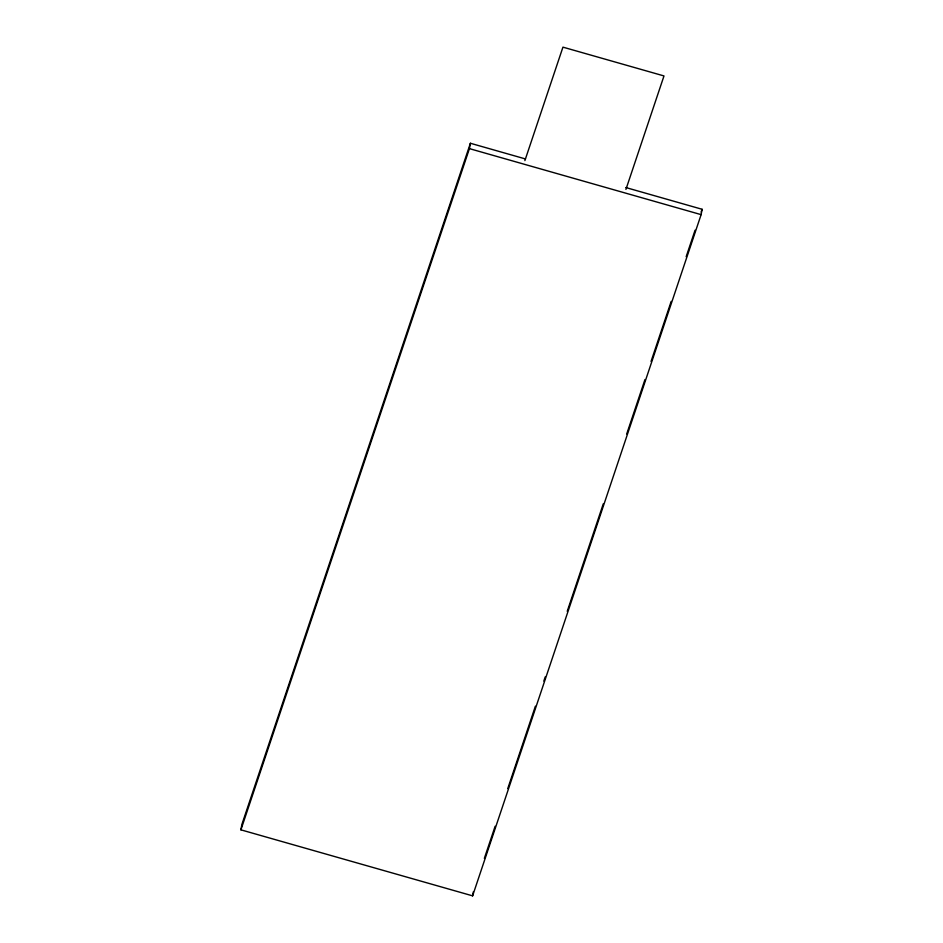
<?xml version="1.0" encoding="UTF-8"?>
<svg xmlns="http://www.w3.org/2000/svg" width="943" height="943" viewBox="0 0 943 943"><rect width="100%" height="100%" fill="white"/><g stroke="black" fill="none" stroke-linecap="round" stroke-linejoin="round"><path stroke-width="1.41" d="M625.798 187.539L702.087 209.275L701.12 214.639L472.608 895.85L240.913 829.84L241.879 824.465L470.392 143.265L525.487 158.954M240.913 829.84L469.425 148.629L470.392 143.265M472.608 895.85L473.339 891.819M524.886 160.616L562.947 47.15L663.99 75.935L625.928 189.402M484.348 858.366L495.122 826.268M507.758 788.572L535.388 706.213M543.816 681.094L545.219 676.897M567.226 611.3L603.284 503.81M626.694 434.016L644.965 379.569M651.047 361.428L671.18 301.395M686.162 256.732L695.062 230.21M701.144 212.057L702.087 209.275M469.425 148.629L701.12 214.639"/></g></svg>
